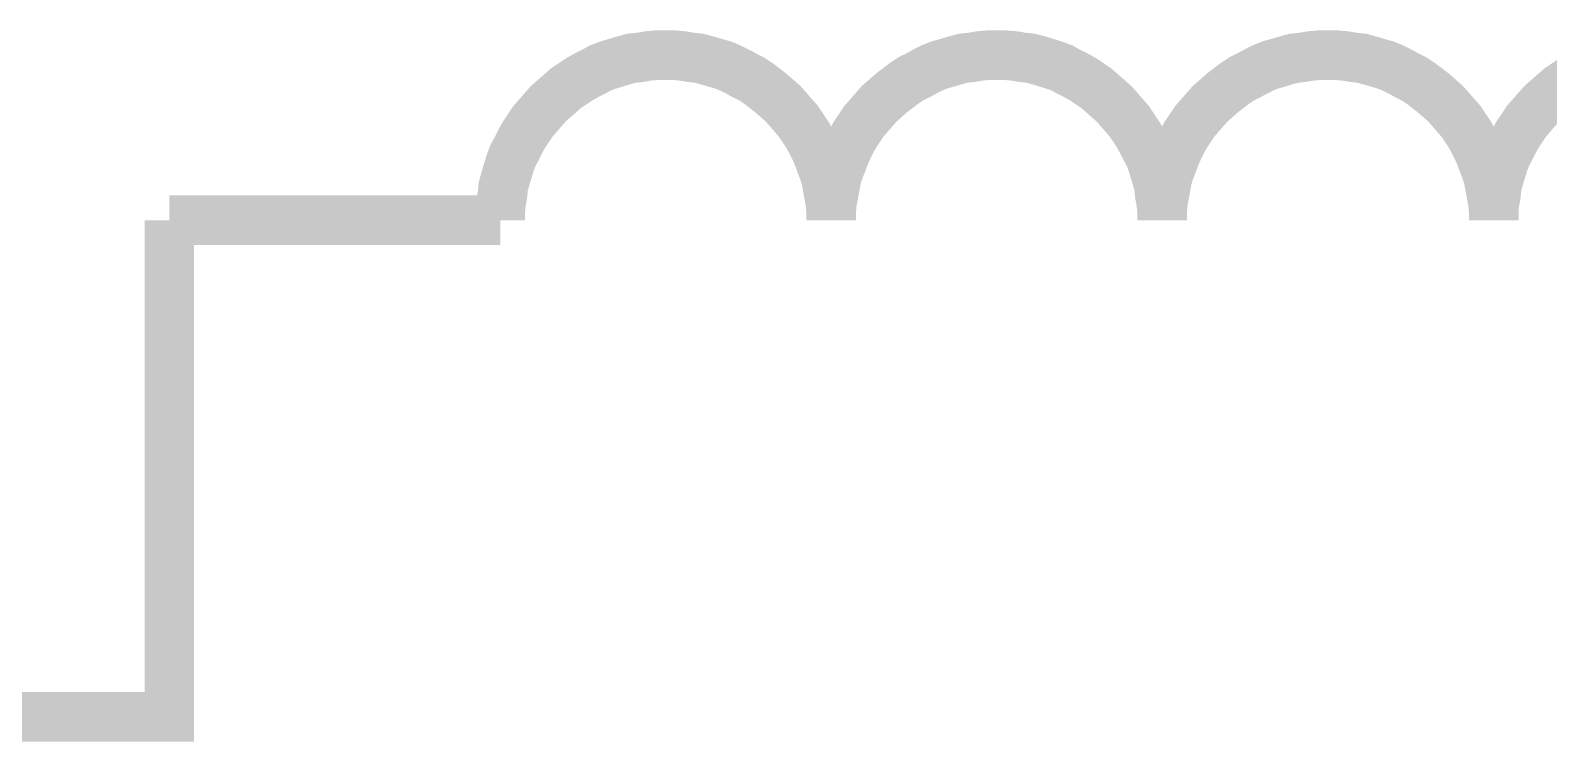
# Model space of a CAD drawing. Header units: inches. Extents: x 0 to 841, y 0 to 594.
# Drawn here: x 92.93 to 115.86, y 539.62 to 550.37 of the extents above; entities that cross this region are included whole.
import ezdxf

# ---------------------------------------------------------------- set-up
doc = ezdxf.new("R2010")
doc.units = ezdxf.units.IN
doc.layers.add('Sheet', color=255, linetype='Continuous')

msp = doc.modelspace()

# ---------------------------------------------------------------- linework, layer by layer
at = {"layer": 'Sheet'}
for points in [[(102.52, 549.991, 0.749, 0.749, 0), (102.396, 549.991, 0.749, 0.749, 0), (102.262, 549.98, 0.749, 0.749, 0), (102.138, 549.958, 0.749, 0.749, 0), (102.015, 549.946, 0.749, 0.749, 0), (101.891, 549.913, 0.749, 0.749, 0), (101.779, 549.879, 0.749, 0.749, 0), (101.666, 549.845, 0.749, 0.749, 0), (101.543, 549.8, 0.749, 0.749, 0), (101.442, 549.744, 0.749, 0.749, 0), (101.33, 549.688, 0.749, 0.749, 0), (101.229, 549.632, 0.749, 0.749, 0), (101.128, 549.565, 0.749, 0.749, 0), (101.026, 549.497, 0.749, 0.749, 0), (100.937, 549.419, 0.749, 0.749, 0), (100.847, 549.34, 0.749, 0.749, 0), (100.757, 549.261, 0.749, 0.749, 0), (100.678, 549.172, 0.749, 0.749, 0), (100.6, 549.082, 0.749, 0.749, 0), (100.521, 548.992, 0.749, 0.749, 0), (100.454, 548.891, 0.749, 0.749, 0), (100.386, 548.79, 0.749, 0.749, 0), (100.33, 548.689, 0.749, 0.749, 0), (100.274, 548.576, 0.749, 0.749, 0), (100.218, 548.475, 0.749, 0.749, 0), (100.173, 548.352, 0.749, 0.749, 0), (100.139, 548.239, 0.749, 0.749, 0), (100.106, 548.127, 0.749, 0.749, 0), (100.072, 548.004, 0.749, 0.749, 0), (100.061, 547.88, 0.749, 0.749, 0), (100.038, 547.757, 0.749, 0.749, 0), (100.027, 547.622, 0.749, 0.749, 0), (100.027, 547.498, 0.749, 0.749, 0)], [(105.024, 547.498, 0.749, 0.749, 0), (105.024, 547.622, 0.749, 0.749, 0), (105.013, 547.757, 0.749, 0.749, 0), (104.99, 547.88, 0.749, 0.749, 0), (104.968, 548.004, 0.749, 0.749, 0), (104.945, 548.127, 0.749, 0.749, 0), (104.912, 548.239, 0.749, 0.749, 0), (104.867, 548.352, 0.749, 0.749, 0), (104.822, 548.475, 0.749, 0.749, 0), (104.777, 548.576, 0.749, 0.749, 0), (104.721, 548.689, 0.749, 0.749, 0), (104.665, 548.79, 0.749, 0.749, 0), (104.597, 548.891, 0.749, 0.749, 0), (104.53, 548.992, 0.749, 0.749, 0), (104.451, 549.082, 0.749, 0.749, 0), (104.373, 549.172, 0.749, 0.749, 0), (104.294, 549.261, 0.749, 0.749, 0), (104.204, 549.34, 0.749, 0.749, 0), (104.114, 549.419, 0.749, 0.749, 0), (104.013, 549.497, 0.749, 0.749, 0), (103.924, 549.565, 0.749, 0.749, 0), (103.822, 549.632, 0.749, 0.749, 0), (103.71, 549.688, 0.749, 0.749, 0), (103.609, 549.744, 0.749, 0.749, 0), (103.497, 549.8, 0.749, 0.749, 0), (103.385, 549.845, 0.749, 0.749, 0), (103.261, 549.879, 0.749, 0.749, 0), (103.149, 549.913, 0.749, 0.749, 0), (103.025, 549.946, 0.749, 0.749, 0), (102.902, 549.958, 0.749, 0.749, 0), (102.778, 549.98, 0.749, 0.749, 0), (102.643, 549.991, 0.749, 0.749, 0), (102.52, 549.991, 0.749, 0.749, 0)], [(107.528, 549.991, 0.749, 0.749, 0), (107.404, 549.991, 0.749, 0.749, 0), (107.27, 549.98, 0.749, 0.749, 0), (107.146, 549.958, 0.749, 0.749, 0), (107.023, 549.946, 0.749, 0.749, 0), (106.899, 549.913, 0.749, 0.749, 0), (106.787, 549.879, 0.749, 0.749, 0), (106.663, 549.845, 0.749, 0.749, 0), (106.551, 549.8, 0.749, 0.749, 0), (106.439, 549.744, 0.749, 0.749, 0), (106.338, 549.688, 0.749, 0.749, 0), (106.225, 549.632, 0.749, 0.749, 0), (106.124, 549.565, 0.749, 0.749, 0), (106.035, 549.497, 0.749, 0.749, 0), (105.933, 549.419, 0.749, 0.749, 0), (105.844, 549.34, 0.749, 0.749, 0), (105.754, 549.261, 0.749, 0.749, 0), (105.675, 549.172, 0.749, 0.749, 0), (105.597, 549.082, 0.749, 0.749, 0), (105.518, 548.992, 0.749, 0.749, 0), (105.451, 548.891, 0.749, 0.749, 0), (105.383, 548.79, 0.749, 0.749, 0), (105.327, 548.689, 0.749, 0.749, 0), (105.271, 548.576, 0.749, 0.749, 0), (105.226, 548.475, 0.749, 0.749, 0), (105.181, 548.352, 0.749, 0.749, 0), (105.136, 548.239, 0.749, 0.749, 0), (105.103, 548.127, 0.749, 0.749, 0), (105.08, 548.004, 0.749, 0.749, 0), (105.058, 547.88, 0.749, 0.749, 0), (105.035, 547.757, 0.749, 0.749, 0), (105.024, 547.622, 0.749, 0.749, 0), (105.024, 547.498, 0.749, 0.749, 0)], [(110.021, 547.498, 0.749, 0.749, 0), (110.021, 547.622, 0.749, 0.749, 0), (110.01, 547.757, 0.749, 0.749, 0), (109.987, 547.88, 0.749, 0.749, 0), (109.976, 548.004, 0.749, 0.749, 0), (109.942, 548.127, 0.749, 0.749, 0), (109.909, 548.239, 0.749, 0.749, 0), (109.875, 548.352, 0.749, 0.749, 0), (109.83, 548.475, 0.749, 0.749, 0), (109.774, 548.576, 0.749, 0.749, 0), (109.718, 548.689, 0.749, 0.749, 0), (109.661, 548.79, 0.749, 0.749, 0), (109.594, 548.891, 0.749, 0.749, 0), (109.527, 548.992, 0.749, 0.749, 0), (109.448, 549.082, 0.749, 0.749, 0), (109.37, 549.172, 0.749, 0.749, 0), (109.291, 549.261, 0.749, 0.749, 0), (109.201, 549.34, 0.749, 0.749, 0), (109.111, 549.419, 0.749, 0.749, 0), (109.021, 549.497, 0.749, 0.749, 0), (108.92, 549.565, 0.749, 0.749, 0), (108.819, 549.632, 0.749, 0.749, 0), (108.718, 549.688, 0.749, 0.749, 0), (108.606, 549.744, 0.749, 0.749, 0), (108.505, 549.8, 0.749, 0.749, 0), (108.381, 549.845, 0.749, 0.749, 0), (108.269, 549.879, 0.749, 0.749, 0), (108.157, 549.913, 0.749, 0.749, 0), (108.033, 549.946, 0.749, 0.749, 0), (107.91, 549.958, 0.749, 0.749, 0), (107.786, 549.98, 0.749, 0.749, 0), (107.652, 549.991, 0.749, 0.749, 0), (107.528, 549.991, 0.749, 0.749, 0)], [(112.525, 549.991, 0.749, 0.749, 0), (112.401, 549.991, 0.749, 0.749, 0), (112.267, 549.98, 0.749, 0.749, 0), (112.143, 549.958, 0.749, 0.749, 0), (112.02, 549.946, 0.749, 0.749, 0), (111.896, 549.913, 0.749, 0.749, 0), (111.784, 549.879, 0.749, 0.749, 0), (111.66, 549.845, 0.749, 0.749, 0), (111.548, 549.8, 0.749, 0.749, 0), (111.436, 549.744, 0.749, 0.749, 0), (111.335, 549.688, 0.749, 0.749, 0), (111.222, 549.632, 0.749, 0.749, 0), (111.121, 549.565, 0.749, 0.749, 0), (111.031, 549.497, 0.749, 0.749, 0), (110.93, 549.419, 0.749, 0.749, 0), (110.841, 549.34, 0.749, 0.749, 0), (110.751, 549.261, 0.749, 0.749, 0), (110.672, 549.172, 0.749, 0.749, 0), (110.593, 549.082, 0.749, 0.749, 0), (110.515, 548.992, 0.749, 0.749, 0), (110.448, 548.891, 0.749, 0.749, 0), (110.38, 548.79, 0.749, 0.749, 0), (110.324, 548.689, 0.749, 0.749, 0), (110.268, 548.576, 0.749, 0.749, 0), (110.223, 548.475, 0.749, 0.749, 0), (110.178, 548.352, 0.749, 0.749, 0), (110.133, 548.239, 0.749, 0.749, 0), (110.099, 548.127, 0.749, 0.749, 0), (110.077, 548.004, 0.749, 0.749, 0), (110.054, 547.88, 0.749, 0.749, 0), (110.032, 547.757, 0.749, 0.749, 0), (110.021, 547.622, 0.749, 0.749, 0), (110.021, 547.498, 0.749, 0.749, 0)], [(115.029, 547.498, 0.749, 0.749, 0), (115.029, 547.622, 0.749, 0.749, 0), (115.018, 547.757, 0.749, 0.749, 0), (114.995, 547.88, 0.749, 0.749, 0), (114.973, 548.004, 0.749, 0.749, 0), (114.95, 548.127, 0.749, 0.749, 0), (114.917, 548.239, 0.749, 0.749, 0), (114.872, 548.352, 0.749, 0.749, 0), (114.827, 548.475, 0.749, 0.749, 0), (114.782, 548.576, 0.749, 0.749, 0), (114.726, 548.689, 0.749, 0.749, 0), (114.67, 548.79, 0.749, 0.749, 0), (114.602, 548.891, 0.749, 0.749, 0), (114.535, 548.992, 0.749, 0.749, 0), (114.456, 549.082, 0.749, 0.749, 0), (114.378, 549.172, 0.749, 0.749, 0), (114.299, 549.261, 0.749, 0.749, 0), (114.209, 549.34, 0.749, 0.749, 0), (114.119, 549.419, 0.749, 0.749, 0), (114.018, 549.497, 0.749, 0.749, 0), (113.928, 549.565, 0.749, 0.749, 0), (113.827, 549.632, 0.749, 0.749, 0), (113.715, 549.688, 0.749, 0.749, 0), (113.614, 549.744, 0.749, 0.749, 0), (113.502, 549.8, 0.749, 0.749, 0), (113.389, 549.845, 0.749, 0.749, 0), (113.266, 549.879, 0.749, 0.749, 0), (113.154, 549.913, 0.749, 0.749, 0), (113.03, 549.946, 0.749, 0.749, 0), (112.907, 549.958, 0.749, 0.749, 0), (112.783, 549.98, 0.749, 0.749, 0), (112.648, 549.991, 0.749, 0.749, 0), (112.525, 549.991, 0.749, 0.749, 0)], [(116.331, 549.688, 0.749, 0.749, 0), (116.23, 549.632, 0.749, 0.749, 0), (116.129, 549.565, 0.749, 0.749, 0), (116.028, 549.497, 0.749, 0.749, 0), (115.938, 549.419, 0.749, 0.749, 0), (115.849, 549.34, 0.749, 0.749, 0), (115.759, 549.261, 0.749, 0.749, 0), (115.68, 549.172, 0.749, 0.749, 0), (115.602, 549.082, 0.749, 0.749, 0), (115.523, 548.992, 0.749, 0.749, 0), (115.456, 548.891, 0.749, 0.749, 0), (115.388, 548.79, 0.749, 0.749, 0), (115.332, 548.689, 0.749, 0.749, 0), (115.276, 548.576, 0.749, 0.749, 0), (115.22, 548.475, 0.749, 0.749, 0), (115.175, 548.352, 0.749, 0.749, 0), (115.141, 548.239, 0.749, 0.749, 0), (115.107, 548.127, 0.749, 0.749, 0), (115.074, 548.004, 0.749, 0.749, 0), (115.063, 547.88, 0.749, 0.749, 0), (115.04, 547.757, 0.749, 0.749, 0), (115.029, 547.622, 0.749, 0.749, 0), (115.029, 547.498, 0.749, 0.749, 0)], [(95.03, 547.498, 0.749, 0.749, 0), (95.03, 539.997, 0.749, 0.749, 0), (94.985, 539.997, 0.749, 0.749, 0), (94.985, 539.997, 0.749, 0.749, 0), (82.521, 539.997, 0.749, 0.749, 0), (67.531, 539.997, 0.749, 0.749, 0), (67.531, 539.997, 0.749, 0.749, 0), (52.529, 539.997, 0.749, 0.749, 0), (42.524, 539.997, 0.749, 0.749, 0), (42.524, 539.997, 0.749, 0.749, 0)], [(100.027, 547.498, 0.749, 0.749, 0), (95.03, 547.498, 0.749, 0.749, 0)], [(100.027, 547.498, 0.749, 0.749, 0), (100.027, 547.498, 0.749, 0.749, 0), (100.027, 547.498, 0.749, 0.749, 0), (100.027, 547.498, 0.749, 0.749, 0), (100.027, 547.498, 0.749, 0.749, 0), (100.027, 547.498, 0.749, 0.749, 0), (100.027, 547.498, 0.749, 0.749, 0), (100.027, 547.498, 0.749, 0.749, 0), (100.027, 547.498, 0.749, 0.749, 0), (100.027, 547.498, 0.749, 0.749, 0), (100.027, 547.498, 0.749, 0.749, 0), (100.027, 547.498, 0.749, 0.749, 0), (100.027, 547.498, 0.749, 0.749, 0), (100.027, 547.498, 0.749, 0.749, 0), (100.027, 547.498, 0.749, 0.749, 0), (100.027, 547.498, 0.749, 0.749, 0), (100.027, 547.498, 0.749, 0.749, 0), (100.027, 547.498, 0.749, 0.749, 0), (100.027, 547.498, 0.749, 0.749, 0), (100.027, 547.498, 0.749, 0.749, 0), (100.027, 547.498, 0.749, 0.749, 0), (100.027, 547.498, 0.749, 0.749, 0), (100.027, 547.498, 0.749, 0.749, 0), (100.027, 547.498, 0.749, 0.749, 0), (100.027, 547.498, 0.749, 0.749, 0), (100.027, 547.498, 0.749, 0.749, 0), (100.027, 547.498, 0.749, 0.749, 0), (100.027, 547.498, 0.749, 0.749, 0), (100.027, 547.498, 0.749, 0.749, 0), (100.027, 547.498, 0.749, 0.749, 0), (100.027, 547.498, 0.749, 0.749, 0), (100.027, 547.498, 0.749, 0.749, 0), (100.027, 547.498, 0.749, 0.749, 0)], [(105.024, 547.498, 0.749, 0.749, 0), (105.024, 547.498, 0.749, 0.749, 0), (105.024, 547.498, 0.749, 0.749, 0), (105.024, 547.498, 0.749, 0.749, 0), (105.024, 547.498, 0.749, 0.749, 0), (105.024, 547.498, 0.749, 0.749, 0), (105.024, 547.498, 0.749, 0.749, 0), (105.024, 547.498, 0.749, 0.749, 0), (105.024, 547.498, 0.749, 0.749, 0), (105.024, 547.498, 0.749, 0.749, 0), (105.024, 547.498, 0.749, 0.749, 0), (105.024, 547.498, 0.749, 0.749, 0), (105.024, 547.498, 0.749, 0.749, 0), (105.024, 547.498, 0.749, 0.749, 0), (105.024, 547.498, 0.749, 0.749, 0), (105.024, 547.498, 0.749, 0.749, 0), (105.024, 547.498, 0.749, 0.749, 0), (105.024, 547.498, 0.749, 0.749, 0), (105.024, 547.498, 0.749, 0.749, 0), (105.024, 547.498, 0.749, 0.749, 0), (105.024, 547.498, 0.749, 0.749, 0), (105.024, 547.498, 0.749, 0.749, 0), (105.024, 547.498, 0.749, 0.749, 0), (105.024, 547.498, 0.749, 0.749, 0), (105.024, 547.498, 0.749, 0.749, 0), (105.024, 547.498, 0.749, 0.749, 0), (105.024, 547.498, 0.749, 0.749, 0), (105.024, 547.498, 0.749, 0.749, 0), (105.024, 547.498, 0.749, 0.749, 0), (105.024, 547.498, 0.749, 0.749, 0), (105.024, 547.498, 0.749, 0.749, 0), (105.024, 547.498, 0.749, 0.749, 0), (105.024, 547.498, 0.749, 0.749, 0)], [(110.021, 547.498, 0.749, 0.749, 0), (110.021, 547.498, 0.749, 0.749, 0), (110.021, 547.498, 0.749, 0.749, 0), (110.021, 547.498, 0.749, 0.749, 0), (110.021, 547.498, 0.749, 0.749, 0), (110.021, 547.498, 0.749, 0.749, 0), (110.021, 547.498, 0.749, 0.749, 0), (110.021, 547.498, 0.749, 0.749, 0), (110.021, 547.498, 0.749, 0.749, 0), (110.021, 547.498, 0.749, 0.749, 0), (110.021, 547.498, 0.749, 0.749, 0), (110.021, 547.498, 0.749, 0.749, 0), (110.021, 547.498, 0.749, 0.749, 0), (110.021, 547.498, 0.749, 0.749, 0), (110.021, 547.498, 0.749, 0.749, 0), (110.021, 547.498, 0.749, 0.749, 0), (110.021, 547.498, 0.749, 0.749, 0), (110.021, 547.498, 0.749, 0.749, 0), (110.021, 547.498, 0.749, 0.749, 0), (110.021, 547.498, 0.749, 0.749, 0), (110.021, 547.498, 0.749, 0.749, 0), (110.021, 547.498, 0.749, 0.749, 0), (110.021, 547.498, 0.749, 0.749, 0), (110.021, 547.498, 0.749, 0.749, 0), (110.021, 547.498, 0.749, 0.749, 0), (110.021, 547.498, 0.749, 0.749, 0), (110.021, 547.498, 0.749, 0.749, 0), (110.021, 547.498, 0.749, 0.749, 0), (110.021, 547.498, 0.749, 0.749, 0), (110.021, 547.498, 0.749, 0.749, 0), (110.021, 547.498, 0.749, 0.749, 0), (110.021, 547.498, 0.749, 0.749, 0), (110.021, 547.498, 0.749, 0.749, 0)], [(115.029, 547.498, 0.749, 0.749, 0), (115.029, 547.498, 0.749, 0.749, 0), (115.029, 547.498, 0.749, 0.749, 0), (115.029, 547.498, 0.749, 0.749, 0), (115.029, 547.498, 0.749, 0.749, 0), (115.029, 547.498, 0.749, 0.749, 0), (115.029, 547.498, 0.749, 0.749, 0), (115.029, 547.498, 0.749, 0.749, 0), (115.029, 547.498, 0.749, 0.749, 0), (115.029, 547.498, 0.749, 0.749, 0), (115.029, 547.498, 0.749, 0.749, 0), (115.029, 547.498, 0.749, 0.749, 0), (115.029, 547.498, 0.749, 0.749, 0), (115.029, 547.498, 0.749, 0.749, 0), (115.029, 547.498, 0.749, 0.749, 0), (115.029, 547.498, 0.749, 0.749, 0), (115.029, 547.498, 0.749, 0.749, 0), (115.029, 547.498, 0.749, 0.749, 0), (115.029, 547.498, 0.749, 0.749, 0), (115.029, 547.498, 0.749, 0.749, 0), (115.029, 547.498, 0.749, 0.749, 0), (115.029, 547.498, 0.749, 0.749, 0), (115.029, 547.498, 0.749, 0.749, 0), (115.029, 547.498, 0.749, 0.749, 0), (115.029, 547.498, 0.749, 0.749, 0), (115.029, 547.498, 0.749, 0.749, 0), (115.029, 547.498, 0.749, 0.749, 0), (115.029, 547.498, 0.749, 0.749, 0), (115.029, 547.498, 0.749, 0.749, 0), (115.029, 547.498, 0.749, 0.749, 0), (115.029, 547.498, 0.749, 0.749, 0), (115.029, 547.498, 0.749, 0.749, 0), (115.029, 547.498, 0.749, 0.749, 0)], [(100.027, 547.498, 0.3, 0.3, 0), (95.03, 547.498, 0.3, 0.3, 0)]]:
    msp.add_lwpolyline(points, format="xyseb", dxfattribs=at)

doc.saveas('drawing.dxf')
